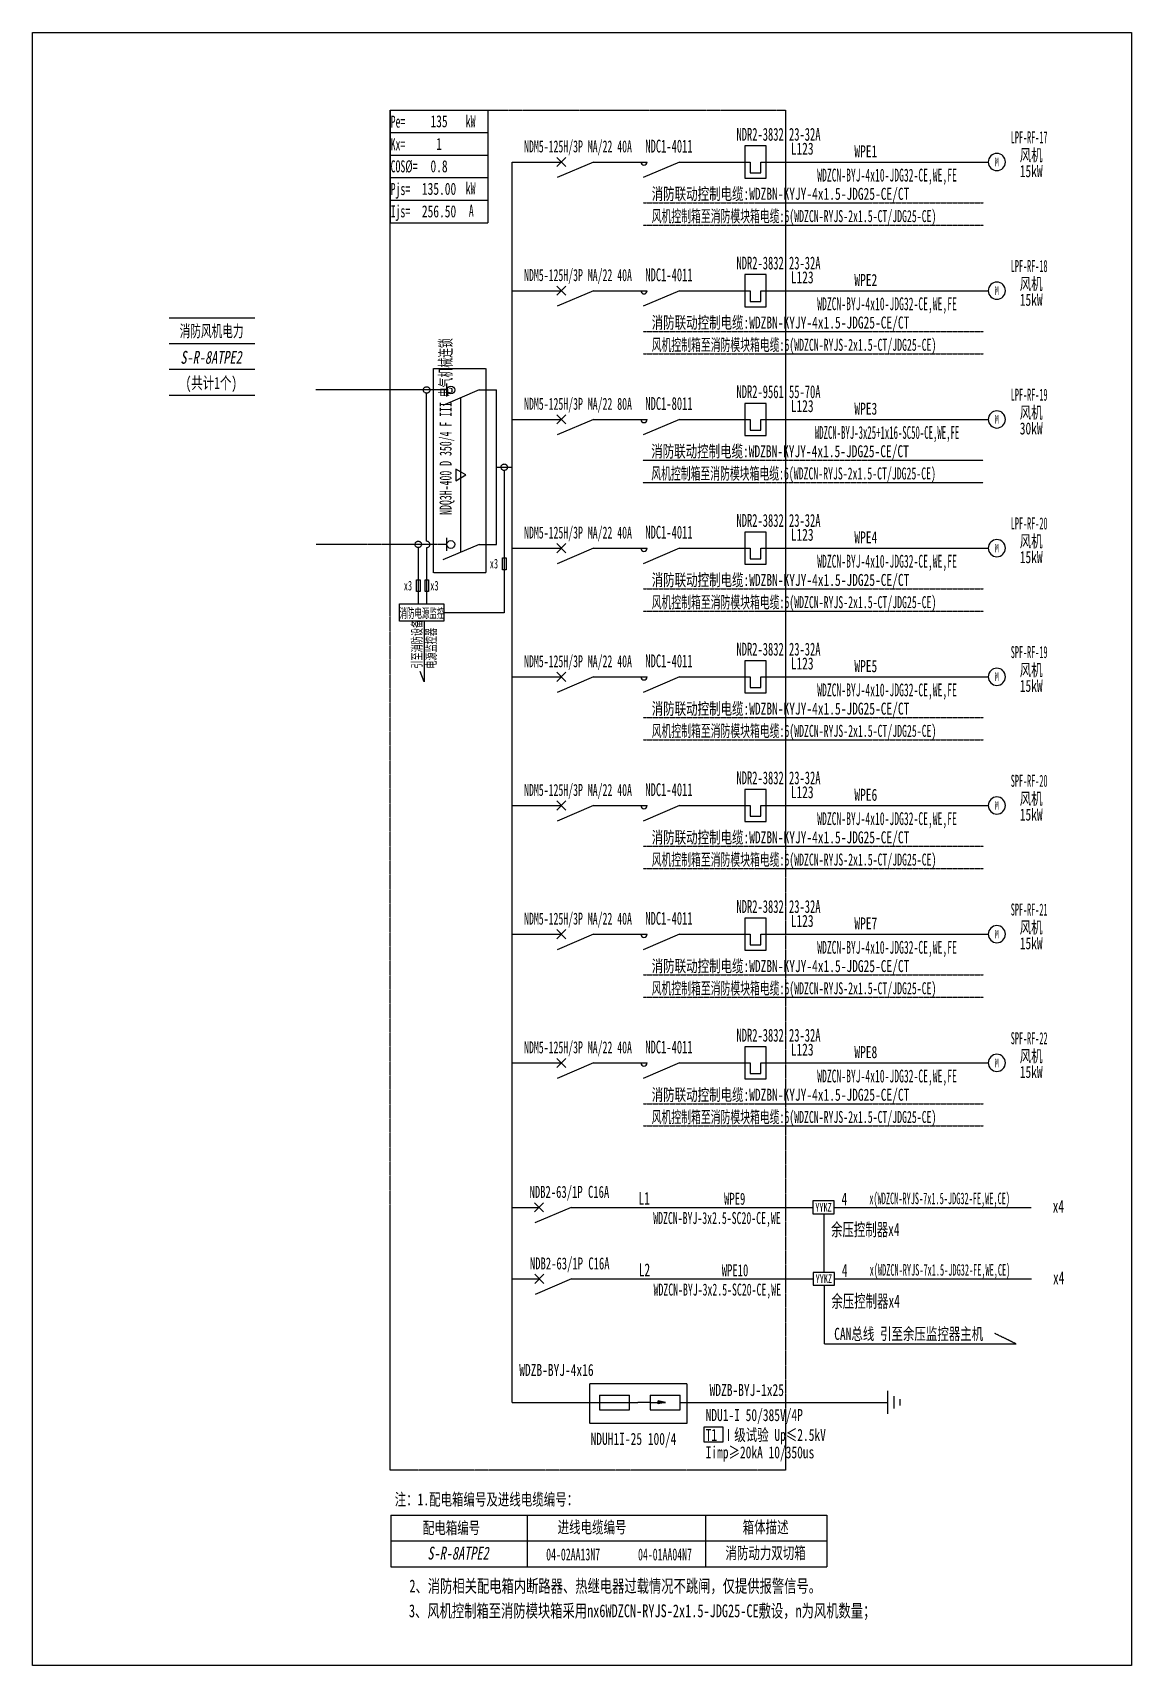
# Model space of a CAD drawing. Extents: x 419962 to 421629, y 295670 to 298148.
import ezdxf
from ezdxf.enums import TextEntityAlignment as Align

# ---------------------------------------------------------------- set-up
doc = ezdxf.new("R2010")
doc.units = 0
doc.header["$MEASUREMENT"] = 0
for name, pattern in [('_点划线L', [1.9, 1.5, -0.17, 0.06, -0.17]), ('DASH', [0.35, 0.25, -0.1]), ('DASHDOT', [1, 0.5, -0.25, 0, -0.25]), ('DASHED', [0.75, 0.5, -0.25]), ('DASHED2', [0.375, 0.25, -0.125])]:
    doc.linetypes.add(name, pattern=pattern)
for name, color, linetype in [('D_E_Eqpm(强电设备)', 100, 'Continuous'), ('D_E_Eqpm（强电设备）', 100, 'Continuous'), ('D_E_Text(强电文字)', 51, 'Continuous'), ('D_E_Text（强电文字）', 51, 'Continuous'), ('D_E_Wire(强电线缆)', 10, 'Continuous'), ('D_E_WireEm（强电应急照明线缆）', 10, 'DASHED'), ('D_E_Wire（强电线缆）', 10, 'Continuous'), ('D_Em_Eqpm（消防设备）', 100, 'Continuous'), ('D_T_TableDim（表格尺寸）', 255, 'Continuous'), ('E_E_Text（强电文字）', 51, 'Continuous'), ('系统图', 220, 'Continuous')]:
    doc.layers.add(name, color=color, linetype=linetype)
doc.styles.add('$1$电气', font='', dxfattribs={"width": 0.7})
doc.styles.add('$1$电气箱', font='simhei.ttf', dxfattribs={"width": 0.8, "oblique": 10})
doc.styles.add('电气', font='', dxfattribs={"width": 0.7})
doc.styles.add('电气箱', font='simhei.ttf', dxfattribs={"width": 0.8, "oblique": 10})
doc.styles.get('$1$电气').set_extended_font_data('SimSun')
doc.styles.get('电气').set_extended_font_data('SimSun')

# ---------------------------------------------------------------- blocks, each defined once
blk = doc.blocks.new('1')
at = {"layer": 'D_E_Eqpm(强电设备)'}
for p, q in [((-314387, 61832), (-314387, 61082)), ((-313887, 61832), (-314387, 61832)), ((-313887, 61082), (-313887, 61832)), ((-314262, 61457), (-314262, 61207)), ((-314012, 61207), (-314012, 61457)), ((-314387, 61082), (-313887, 61082)), ((-314262, 61207), (-314012, 61207))]:
    blk.add_line(p, q, dxfattribs=at)
blk = doc.blocks.new('A$C670F4C17')
at = {"layer": 'D_E_Wire（强电线缆）', "linetype": 'DASHDOT', "ltscale": 0.5}
blk.add_line((0, 0), (7936, 0), dxfattribs=at)
at = {"layer": 'D_E_Text（强电文字）', "style": '电气', "width": 0.7}
blk.add_text('消防联动控制电缆:WDZBN-KYJY-4x1.5-JDG25-CE/CT', height=280, dxfattribs=at).set_placement((198, 68))
blk = doc.blocks.new('A$C70CE04DF')
at = {"layer": 'D_E_Wire（强电线缆）', "linetype": 'DASHDOT', "ltscale": 0.5}
blk.add_line((0, 0), (7936, 0), dxfattribs=at)
at = {"layer": 'D_E_Text（强电文字）', "style": '电气', "width": 0.6}
blk.add_text('风机控制箱至消防模块箱电缆:6(WDZCN-RYJS-2x1.5-CT/JDG25-CE)', height=280, dxfattribs=at).set_placement((198, 68))
blk = doc.blocks.new('电机')
at = {"layer": 'D_E_Eqpm（强电设备）'}
for start, end in [(90, 180), (180, 270), (0, 90), (270, 0)]:
    blk.add_arc((0, 0), 200, start, end, dxfattribs=at)
at = {"layer": 'D_E_Eqpm（强电设备）', "color": 51, "style": '电气', "width": 0.7}
blk.add_text('M', height=200, dxfattribs=at).set_placement((0, 0), align=Align.MIDDLE)

msp = doc.modelspace()

# ---------------------------------------------------------------- linework, layer by layer
at = {"linetype": 'DASHED'}
for p, q in [((420504.2, 298030.5, 0), (421104.1, 298030.5, 0)), ((420504.2, 295966.8, 0), (420504.2, 298030.5, 0)), ((421104.1, 298030.5, 0), (421104.1, 295966.8, 0)), ((421104.1, 295966.8, 0), (420504.2, 295966.8, 0))]:
    msp.add_line(p, q, dxfattribs=at)
at = {"linetype": 'DASHED2', "elevation": 0}
msp.add_lwpolyline([(420807.3, 296098.2), (420954.3, 296098.2), (420954.3, 296037.6), (420807.3, 296037.6)], close=True, dxfattribs=at)
at = {"layer": 'D_E_Eqpm(强电设备)', "color": 100}
for p, q in [((420757.1, 297944.8, 0), (420770.9, 297958.6, 0)), ((420770.9, 297944.8, 0), (420757.1, 297958.6, 0)), ((420770.9, 297958.6, 0), (420757.1, 297944.8, 0)), ((420757.1, 297958.6, 0), (420770.9, 297944.8, 0)), ((420812.8, 297951.7, 0), (420757.7, 297928.1, 0)), ((420943, 297951.7, 0), (420887.9, 297928.1, 0)), ((420757.1, 297749.5, 0), (420770.9, 297763.3, 0)), ((420770.9, 297749.5, 0), (420757.1, 297763.3, 0)), ((420770.9, 297763.3, 0), (420757.1, 297749.5, 0)), ((420757.1, 297763.3, 0), (420770.9, 297749.5, 0)), ((420812.8, 297756.4, 0), (420757.7, 297732.8, 0)), ((420943, 297756.4, 0), (420887.9, 297732.8, 0)), ((420757.1, 297554.2, 0), (420770.9, 297568, 0)), ((420770.9, 297554.2, 0), (420757.1, 297568, 0)), ((420770.9, 297568, 0), (420757.1, 297554.2, 0)), ((420757.1, 297568, 0), (420770.9, 297554.2, 0)), ((420812.8, 297561.1, 0), (420757.7, 297537.5, 0)), ((420943, 297561.1, 0), (420887.9, 297537.5, 0)), ((420757.1, 297358.9, 0), (420770.9, 297372.8, 0)), ((420770.9, 297358.9, 0), (420757.1, 297372.8, 0)), ((420770.9, 297372.8, 0), (420757.1, 297358.9, 0)), ((420757.1, 297372.8, 0), (420770.9, 297358.9, 0)), ((420812.8, 297365.8, 0), (420757.7, 297342.2, 0)), ((420943, 297365.8, 0), (420887.9, 297342.2, 0)), ((420757.1, 297163.6, 0), (420770.9, 297177.5, 0)), ((420770.9, 297163.6, 0), (420757.1, 297177.5, 0)), ((420770.9, 297177.5, 0), (420757.1, 297163.6, 0)), ((420757.1, 297177.5, 0), (420770.9, 297163.6, 0)), ((420812.8, 297170.6, 0), (420757.7, 297146.9, 0)), ((420943, 297170.6, 0), (420887.9, 297146.9, 0)), ((420757.1, 296968.3, 0), (420770.9, 296982.2, 0)), ((420770.9, 296968.3, 0), (420757.1, 296982.2, 0)), ((420770.9, 296982.2, 0), (420757.1, 296968.3, 0)), ((420757.1, 296982.2, 0), (420770.9, 296968.3, 0)), ((420812.8, 296975.3, 0), (420757.7, 296951.6, 0)), ((420943, 296975.3, 0), (420887.9, 296951.6, 0)), ((420757.1, 296773.1, 0), (420770.9, 296786.9, 0)), ((420770.9, 296773.1, 0), (420757.1, 296786.9, 0)), ((420770.9, 296786.9, 0), (420757.1, 296773.1, 0)), ((420757.1, 296786.9, 0), (420770.9, 296773.1, 0)), ((420812.8, 296780, 0), (420757.7, 296756.3, 0)), ((420943, 296780, 0), (420887.9, 296756.3, 0)), ((420757.1, 296577.8, 0), (420770.9, 296591.6, 0)), ((420770.9, 296577.8, 0), (420757.1, 296591.6, 0)), ((420770.9, 296591.6, 0), (420757.1, 296577.8, 0)), ((420757.1, 296591.6, 0), (420770.9, 296577.8, 0)), ((420812.8, 296584.7, 0), (420757.7, 296561, 0)), ((420943, 296584.7, 0), (420887.9, 296561, 0))]:
    msp.add_line(p, q, dxfattribs=at)
at = {"layer": 'D_E_Eqpm(强电设备)'}
for p, q in [((420821.6, 296080.5, 0), (420867.4, 296080.5, 0)), ((420821.6, 296080.5, 0), (420821.6, 296058.4, 0)), ((420867.3, 296058.4, 0), (420867.3, 296080.5, 0)), ((420898.5, 296069.5, 0), (420880, 296069.5, 0)), ((420898.5, 296080.5, 0), (420944.3, 296080.5, 0)), ((420898.5, 296080.5, 0), (420898.5, 296058.4, 0)), ((420898.5, 296069.5, 0), (420922.2, 296069.5, 0)), ((420922.2, 296069.5, 0), (420910.7, 296071.8, 0)), ((420910.7, 296067.1, 0), (420910.7, 296071.8, 0)), ((420922.2, 296069.5, 0), (420910.7, 296067.1, 0)), ((420944.2, 296058.4, 0), (420944.2, 296080.5, 0)), ((420821.6, 296058.4, 0), (420867.3, 296058.4, 0)), ((420898.5, 296058.4, 0), (420944.2, 296058.4, 0))]:
    msp.add_line(p, q, dxfattribs=at)
at = {"layer": 'D_E_Eqpm(强电设备)', "color": 100}
for centre in [(420889.3, 297951.7, 0), (420889.3, 297756.4, 0), (420889.3, 297561.1, 0), (420889.3, 297365.8, 0), (420889.3, 297170.6, 0), (420889.3, 296975.3, 0), (420889.3, 296780, 0), (420889.3, 296584.7, 0)]:
    msp.add_arc(centre, 4.88, 180, 0, dxfattribs=at)
at = {"layer": 'D_E_Eqpm(强电设备)'}
msp.add_solid([(420910.7, 296067.1, 0), (420922.2, 296069.5, 0), (420910.7, 296071.8, 0)], dxfattribs=at)
at = {"layer": 'D_E_Eqpm（强电设备）'}
for p, q in [((420639, 297605.8, 0), (420583.9, 297582.2, 0)), ((420590.2, 297596, 0), (420590.2, 297615.5, 0)), ((420590.2, 297361.7, 0), (420590.2, 297381.2, 0)), ((420639, 297371.4, 0), (420583.9, 297347.8, 0)), ((420723.1, 296358.6, 0), (420736.9, 296372.4, 0)), ((420736.9, 296358.6, 0), (420723.1, 296372.4, 0)), ((420723.1, 296358.6, 0), (420736.9, 296372.4, 0)), ((420736.9, 296358.6, 0), (420723.1, 296372.4, 0)), ((420778.8, 296365.5, 0), (420723.7, 296341.9, 0)), ((420778.8, 296365.5, 0), (420723.7, 296341.9, 0)), ((420723.6, 296250.1, 0), (420737.4, 296263.9, 0)), ((420737.4, 296250.1, 0), (420723.6, 296263.9, 0)), ((420723.6, 296250.1, 0), (420737.4, 296263.9, 0)), ((420737.4, 296250.1, 0), (420723.6, 296263.9, 0)), ((420779.3, 296257, 0), (420724.2, 296233.3, 0)), ((420779.3, 296257, 0), (420724.2, 296233.3, 0))]:
    msp.add_line(p, q, dxfattribs=at)
at = {"layer": 'D_E_Eqpm（强电设备）', "linetype": 'DASH'}
msp.add_line((420611.5, 297359.6, 0), (420611.5, 297594, 0), dxfattribs=at)
at = {"layer": 'D_E_Eqpm（强电设备）', "elevation": 0}
msp.add_lwpolyline([(420619, 297476.8), (420604, 297485.5), (420604, 297468.1)], close=True, dxfattribs=at)
at = {"layer": 'D_E_Eqpm（强电设备）'}
for centre in [(420596.2, 297605.8, 0), (420596.2, 297371.4, 0)]:
    msp.add_circle(centre, 5.94, dxfattribs=at)
at = {"layer": 'D_E_Text（强电文字）'}
for p, q in [((420504.2, 298030.5, 0), (420652.3, 298030.5, 0)), ((420504.2, 298030.5, 0), (420504.2, 297859.6, 0)), ((420652.3, 298030.5, 0), (420652.3, 297859.6, 0)), ((420504.2, 297996.3, 0), (420652.3, 297996.3, 0)), ((420504.2, 297962.1, 0), (420652.3, 297962.1, 0)), ((420504.2, 297928, 0), (420652.3, 297928, 0)), ((420504.2, 297893.8, 0), (420652.3, 297893.8, 0)), ((420504.2, 297859.6, 0), (420652.3, 297859.6, 0))]:
    msp.add_line(p, q, dxfattribs=at)
at = {"layer": 'D_E_Text（强电文字）', "elevation": 0}
msp.add_lwpolyline([(420980.9, 296032.5), (421009.2, 296032.5), (421009.2, 296009.2), (420980.9, 296009.2)], close=True, dxfattribs=at)
at = {"layer": 'D_E_Wire(强电线缆)', "color": 10}
for p, q in [((420689.1, 297951.7, 0), (420764, 297951.7, 0)), ((420812.8, 297951.7, 0), (420894.2, 297951.7, 0)), ((420943, 297951.7, 0), (421050.4, 297951.7, 0)), ((421066.7, 297951.7, 0), (421411.9, 297951.7, 0)), ((420689.1, 297756.4, 0), (420764, 297756.4, 0)), ((420812.8, 297756.4, 0), (420894.2, 297756.4, 0)), ((420943, 297756.4, 0), (421050.4, 297756.4, 0)), ((421066.7, 297756.4, 0), (421411.9, 297756.4, 0)), ((420689.1, 297561.1, 0), (420764, 297561.1, 0)), ((420812.8, 297561.1, 0), (420894.2, 297561.1, 0)), ((420943, 297561.1, 0), (421050.4, 297561.1, 0)), ((421066.7, 297561.1, 0), (421411.9, 297561.1, 0)), ((420689.1, 297365.8, 0), (420764, 297365.8, 0)), ((420812.8, 297365.8, 0), (420894.2, 297365.8, 0)), ((420943, 297365.8, 0), (421050.4, 297365.8, 0)), ((421066.7, 297365.8, 0), (421411.9, 297365.8, 0)), ((420689.1, 297170.6, 0), (420764, 297170.6, 0)), ((420812.8, 297170.6, 0), (420894.2, 297170.6, 0)), ((420943, 297170.6, 0), (421050.4, 297170.6, 0)), ((421066.7, 297170.6, 0), (421411.9, 297170.6, 0)), ((420689.1, 296975.3, 0), (420764, 296975.3, 0)), ((420812.8, 296975.3, 0), (420894.2, 296975.3, 0)), ((420943, 296975.3, 0), (421050.4, 296975.3, 0)), ((421066.7, 296975.3, 0), (421411.9, 296975.3, 0)), ((420689.1, 296780, 0), (420764, 296780, 0)), ((420812.8, 296780, 0), (420894.2, 296780, 0)), ((420943, 296780, 0), (421050.4, 296780, 0)), ((421066.7, 296780, 0), (421411.9, 296780, 0)), ((420689.1, 296584.7, 0), (420764, 296584.7, 0)), ((420812.8, 296584.7, 0), (420894.2, 296584.7, 0)), ((420943, 296584.7, 0), (421050.4, 296584.7, 0)), ((421066.7, 296584.7, 0), (421411.9, 296584.7, 0))]:
    msp.add_line(p, q, dxfattribs=at)
at = {"layer": 'D_E_WireEm（强电应急照明线缆）'}
msp.add_line((420590.2, 297371.4, 0), (420391.5, 297371.4, 0), dxfattribs=at)
at = {"layer": 'D_E_Wire（强电线缆）'}
for p, q in [((420689.1, 296069.5, 0), (420689.1, 297951.7, 0)), ((420590.2, 297605.8, 0), (420391.5, 297605.8, 0)), ((420559.5, 297376.3, 0), (420559.5, 297600.9, 0)), ((420639, 297605.8, 0), (420665.4, 297605.8, 0)), ((420665.4, 297371.4, 0), (420665.4, 297605.8, 0)), ((420665.4, 297488.6, 0), (420689.1, 297488.6, 0)), ((420677.2, 297483.7, 0), (420677.2, 297267.8, 0)), ((420546.7, 297366.5, 0), (420546.7, 297281.3, 0)), ((420559.4, 297366.5, 0), (420559.4, 297281.3, 0)), ((420639, 297371.4, 0), (420665.4, 297371.4, 0)), ((420555.5, 297255.2, 0), (420555.5, 297162.9, 0)), ((420555.5, 297162.9, 0), (420549.7, 297178.4, 0)), ((420689.1, 296365.5, 0), (420730, 296365.5, 0)), ((420778.8, 296365.5, 0), (421145.4, 296365.5, 0)), ((421178, 296365.5, 0), (421477.1, 296365.5, 0)), ((420689.6, 296257, 0), (420730.5, 296257, 0)), ((420779.3, 296257, 0), (421145.9, 296257, 0)), ((421178.5, 296257, 0), (421477.6, 296257, 0)), ((421259.3, 296052.1, 0), (421259.3, 296086.9, 0)), ((420689.1, 296069.5, 0), (420880, 296069.5, 0)), ((420944.2, 296069.5, 0), (421259.3, 296069.5, 0)), ((421268.8, 296060, 0), (421268.8, 296079, 0)), ((421278.3, 296064.7, 0), (421278.3, 296074.2, 0))]:
    msp.add_line(p, q, dxfattribs=at)
at = {"layer": 'D_E_Wire（强电线缆）', "linetype": '_点划线L'}
msp.add_line((420677.2, 297267.8, 0), (420585.6, 297267.8, 0), dxfattribs=at)
at = {"layer": 'D_E_Wire（强电线缆）', "linetype": 'DASH'}
for p, q in [((421162.2, 296355.8, 0), (421162.2, 296266.7, 0)), ((421162.7, 296247.2, 0), (421162.7, 296158.2, 0)), ((421454.2, 296158.2, 0), (421421.4, 296174.3, 0)), ((421162.7, 296158.2, 0), (421454.2, 296158.2, 0))]:
    msp.add_line(p, q, dxfattribs=at)
at = {"layer": 'D_E_Wire（强电线缆）', "linetype": 'DASH', "elevation": 0}
msp.add_lwpolyline([(420570, 297638.3), (420649.5, 297638.3), (420649.5, 297328.5), (420570, 297328.5)], close=True, dxfattribs=at)
at = {"layer": 'D_E_Wire（强电线缆）', "elevation": 0}
for points in [[(420674.8, 297351.1), (420680, 297351.1), (420680, 297333.1), (420674.8, 297333.1)], [(420544.3, 297317.8), (420549.5, 297317.8), (420549.5, 297299.8), (420544.3, 297299.8)], [(420557, 297317.8), (420562.2, 297317.8), (420562.2, 297299.8), (420557, 297299.8)]]:
    msp.add_lwpolyline(points, close=True, dxfattribs=at)
at = {"layer": 'D_E_Wire（强电线缆）', "linetype": '_点划线L', "elevation": 0}
msp.add_lwpolyline([(420518.1, 297281.3), (420585.6, 297281.3), (420585.6, 297255.2), (420518.1, 297255.2)], close=True, dxfattribs=at)
at = {"layer": 'D_E_Wire（强电线缆）', "linetype": '_点划线L'}
for centre in [(420559.5, 297605.8, 0), (420677.2, 297488.6, 0), (420546.7, 297371.4, 0)]:
    msp.add_circle(centre, 4.88, dxfattribs=at)
at = {"layer": 'D_E_Wire（强电线缆）'}
msp.add_arc((420559.5, 297371.4, 0), 4.88, 269.5766, 90, dxfattribs=at)
at = {"layer": 'D_Em_Eqpm（消防设备）', "elevation": 0}
for points in [[(421145.4, 296355.8), (421178, 296355.8), (421178, 296375.3), (421145.4, 296375.3)], [(421145.9, 296247.2), (421178.5, 296247.2), (421178.5, 296266.7), (421145.9, 296266.7)]]:
    msp.add_lwpolyline(points, close=True, dxfattribs=at)
at = {"layer": 'D_T_TableDim（表格尺寸）', "color": 255}
for p, q in [((420168.5, 297715.3, 0), (420298.7, 297715.3, 0)), ((420168.5, 297676.2, 0), (420298.7, 297676.2, 0)), ((420168.5, 297637.2, 0), (420298.7, 297637.2, 0)), ((420168.5, 297637.2, 0), (420298.7, 297637.2, 0)), ((420168.5, 297637.2, 0), (420298.7, 297637.2, 0)), ((420168.5, 297637.2, 0), (420298.7, 297637.2, 0)), ((420168.5, 297637.2, 0), (420298.7, 297637.2, 0)), ((420168.5, 297598.1, 0), (420298.7, 297598.1, 0))]:
    msp.add_line(p, q, dxfattribs=at)
at = {"layer": 'D_T_TableDim（表格尺寸）', "ltscale": 3.5}
for p, q in [((420504.9, 295898.2, 0), (421166.8, 295898.2, 0)), ((420504.9, 295898.2, 0), (420504.9, 295820.1, 0)), ((420711.8, 295898.2, 0), (420711.8, 295820.1, 0)), ((420982.7, 295898.2, 0), (420982.7, 295820.1, 0)), ((421166.8, 295898.2, 0), (421166.8, 295820.1, 0)), ((420504.9, 295859.2, 0), (421166.8, 295859.2, 0)), ((420504.9, 295859.2, 0), (421166.8, 295859.2, 0)), ((420711.8, 295859.2, 0), (420711.8, 295820.1, 0)), ((420982.7, 295859.2, 0), (420982.7, 295820.1, 0)), ((420504.9, 295820.1, 0), (421166.8, 295820.1, 0))]:
    msp.add_line(p, q, dxfattribs=at)
at = {"layer": '系统图', "ltscale": 9973.992009}
msp.add_lwpolyline([(419961.5, 298148), (421629, 298148), (421629, 295670.5), (419961.5, 295670.5)], close=True, dxfattribs=at)

# ---------------------------------------------------------------- block references
at = {"layer": 'D_E_Eqpm(强电设备)', "color": 100, "xscale": 0.06509861667937752, "yscale": 0.06509861667937752, "zscale": 0.06509861667937752}
for p in [(441508.5, 293950.9, 0), (441508.5, 293755.6, 0), (441508.5, 293560.3, 0), (441508.5, 293365, 0), (441508.5, 293169.8, 0), (441508.5, 292974.5, 0), (441508.5, 292779.2, 0), (441508.5, 292583.9, 0)]:
    msp.add_blockref('1', p, dxfattribs=at)
at = {"layer": 'D_E_Eqpm（强电设备）', "xscale": 0.06509861667937752, "yscale": 0.06509861667937752, "zscale": 0.06509861667937752}
for p in [(421424.9, 297951.7, 0), (421424.9, 297756.4, 0), (421424.9, 297561.1, 0), (421424.9, 297365.8, 0), (421424.9, 297170.6, 0), (421424.9, 296975.3, 0), (421424.9, 296780, 0), (421424.9, 296584.7, 0)]:
    msp.add_blockref('电机', p, dxfattribs=at)
at = {"layer": 'D_E_Wire（强电线缆）', "xscale": 0.06509861667937752, "yscale": 0.06509861667937752, "zscale": 0.06509861667937752}
for name, p in [('A$C670F4C17', (420888.2, 297889.9, 0)), ('A$C70CE04DF', (420888.2, 297856.1, 0)), ('A$C670F4C17', (420888.2, 297694.6, 0)), ('A$C70CE04DF', (420888.2, 297660.8, 0)), ('A$C670F4C17', (420887.5, 297499.3, 0)), ('A$C70CE04DF', (420887.5, 297465.6, 0)), ('A$C670F4C17', (420888.2, 297304, 0)), ('A$C70CE04DF', (420888.2, 297270.3, 0)), ('A$C670F4C17', (420888.2, 297108.7, 0)), ('A$C70CE04DF', (420888.2, 297075, 0)), ('A$C670F4C17', (420888.2, 296913.4, 0)), ('A$C70CE04DF', (420888.2, 296879.7, 0)), ('A$C670F4C17', (420888.2, 296718.1, 0)), ('A$C70CE04DF', (420888.2, 296684.4, 0)), ('A$C670F4C17', (420888.2, 296522.8, 0)), ('A$C70CE04DF', (420888.2, 296489.1, 0))]:
    msp.add_blockref(name, p, dxfattribs=at)

# ---------------------------------------------------------------- texts
at = {"layer": 'D_E_Text(强电文字)', "color": 51, "style": '电气', "width": 0.6}
for s, p in [('NDR2-3832 23-32A', (421029.7, 297984, 0)), ('NDC1-4011', (420891.4, 297966.1, 0)), ('NDR2-3832 23-32A', (421029.7, 297788.7, 0)), ('NDC1-4011', (420891.4, 297770.8, 0)), ('NDR2-9561 55-70A', (421029.7, 297593.4, 0)), ('NDC1-8011', (420891.4, 297575.5, 0)), ('NDC1-4011', (420891.4, 297380.2, 0)), ('NDR2-3832 23-32A', (421029.7, 297398.1, 0)), ('NDC1-4011', (420891.4, 297184.9, 0)), ('NDR2-3832 23-32A', (421029.7, 297202.8, 0)), ('NDC1-4011', (420891.4, 296989.6, 0)), ('NDR2-3832 23-32A', (421029.7, 297007.5, 0)), ('NDR2-3832 23-32A', (421029.7, 296812.2, 0)), ('NDC1-4011', (420891.4, 296794.3, 0)), ('NDR2-3832 23-32A', (421029.7, 296616.9, 0)), ('NDC1-4011', (420891.4, 296599, 0))]:
    msp.add_text(s, height=19.53, dxfattribs=at).set_placement(p)
at = {"layer": 'D_E_Text(强电文字)', "color": 51, "style": '电气'}
for s, width, p in [('WDZCN-BYJ-4x10-JDG32-CE,WE,FE', 0.55, (421258.2, 297929.5, 0)), ('WDZCN-BYJ-4x10-JDG32-CE,WE,FE', 0.55, (421258.2, 297734.2, 0)), ('WDZCN-BYJ-3x25+1x16-SC50-CE,WE,FE', 0.5, (421258.2, 297538.9, 0)), ('WDZCN-BYJ-4x10-JDG32-CE,WE,FE', 0.55, (421258.2, 297343.6, 0)), ('WDZCN-BYJ-4x10-JDG32-CE,WE,FE', 0.55, (421258.2, 297148.3, 0)), ('WDZCN-BYJ-4x10-JDG32-CE,WE,FE', 0.55, (421258.2, 296953, 0)), ('WDZCN-BYJ-4x10-JDG32-CE,WE,FE', 0.55, (421258.2, 296757.7, 0)), ('WDZCN-BYJ-4x10-JDG32-CE,WE,FE', 0.55, (421258.2, 296562.4, 0))]:
    msp.add_text(s, height=19.53, dxfattribs=dict(at, width=width)).set_placement(p, align=Align.MIDDLE)
at = {"layer": 'D_E_Text(强电文字)', "style": '电气', "width": 0.7}
for s, p in [('WDZB-BYJ-4x16', (420700, 296109.6, 0)), ('WDZB-BYJ-1x25', (420988.9, 296079.2, 0)), ('T1 Ⅰ级试验 Up≤2.5kV ', (420982.9, 296011.1, 0)), ('Iimp≥20kA 10/350us', (420982.9, 295984.6, 0))]:
    msp.add_text(s, height=18.228, dxfattribs=at).set_placement(p)
at = {"layer": 'D_E_Text(强电文字)', "color": 51, "true_color": 0xffff7f, "style": '电气', "width": 0.7}
msp.add_text('NDU1-I 50/385V/4P', height=18.228, dxfattribs=at).set_placement((420982.9, 296041.2, 0))
at = {"layer": 'D_E_Text（强电文字）', "linetype": 'Continuous', "style": '电气', "width": 0.6}
for s, height, p in [('Pe=', 18.23, (420504.8, 298003.9, 0)), ('kW', 18.23, (420618.8, 298004.5, 0)), ('Kx=', 18.23, (420504.8, 297969.6, 0)), ('COS%%C=', 18.23, (420504.8, 297936, 0)), ('Pjs=', 18.23, (420504.8, 297901.6, 0)), ('kW', 18.23, (420618.8, 297902.7, 0)), ('Ijs=', 18.23, (420504.8, 297867.8, 0)), ('A', 18.2, (420623.5, 297868.6, 0))]:
    msp.add_text(s, height=height, dxfattribs=at).set_placement(p)
at = {"layer": 'D_E_Text（强电文字）', "color": 51, "style": '电气', "width": 0.5}
for s, height, p in [('LPF-RF-17', 18.23, (421473.9, 297980.1, 0)), ('x(WDZCN-RYJS-7x1.5-JDG32-FE,WE,CE)', 17.577, (421338.1, 296370.3, 0)), ('x(WDZCN-RYJS-7x1.5-JDG32-FE,WE,CE)', 17.577, (421338.6, 296261.8, 0))]:
    msp.add_text(s, height=height, dxfattribs=at).set_placement(p, align=Align.CENTER)
at = {"layer": 'D_E_Text（强电文字）'}
for s, height, style, width, p in [('NDM5-125H/3P MA/22 40A', 18.228, '电气', 0.6, (420789.2, 297973.9, 0)), ('风机', 18.23, '电气', 0.7, (421477, 297962.5, 0)), ('15kW', 18.23, '电气', 0.7, (421477, 297938.2, 0)), ('NDM5-125H/3P MA/22 40A', 18.228, '电气', 0.6, (420789.2, 297778.6, 0)), ('风机', 18.23, '电气', 0.7, (421477, 297767.2, 0)), ('15kW', 18.23, '电气', 0.7, (421477, 297742.9, 0)), ('消防风机电力', 18.23, '$1$电气', 0.65, (420233.1, 297695.6, 0)), ('NDM5-125H/3P MA/22 80A', 18.228, '电气', 0.6, (420789.2, 297583.3, 0)), ('风机', 18.23, '电气', 0.7, (421477, 297571.9, 0)), ('30kW', 18.23, '电气', 0.7, (421477, 297547.7, 0)), ('NDM5-125H/3P MA/22 40A', 18.228, '电气', 0.6, (420789.2, 297388, 0)), ('风机', 18.23, '电气', 0.7, (421477, 297376.6, 0)), ('15kW', 18.23, '电气', 0.7, (421477, 297352.4, 0)), ('NDM5-125H/3P MA/22 40A', 18.228, '电气', 0.6, (420789.2, 297192.7, 0)), ('风机', 18.23, '电气', 0.7, (421477, 297181.3, 0)), ('15kW', 18.23, '电气', 0.7, (421477, 297157.1, 0)), ('NDM5-125H/3P MA/22 40A', 18.228, '电气', 0.6, (420789.2, 296997.4, 0)), ('风机', 18.23, '电气', 0.7, (421477, 296986, 0)), ('15kW', 18.23, '电气', 0.7, (421477, 296961.8, 0)), ('NDM5-125H/3P MA/22 40A', 18.228, '电气', 0.6, (420789.2, 296802.1, 0)), ('风机', 18.23, '电气', 0.7, (421477, 296790.7, 0)), ('15kW', 18.23, '电气', 0.7, (421477, 296766.5, 0)), ('NDM5-125H/3P MA/22 40A', 18.228, '电气', 0.6, (420789.2, 296606.8, 0)), ('风机', 18.23, '电气', 0.7, (421477, 296595.4, 0)), ('15kW', 18.23, '电气', 0.7, (421477, 296571.2, 0)), ('NDB2-63/1P C16A', 18.228, '电气', 0.65, (420776.1, 296387.5, 0)), ('WDZCN-BYJ-3x2.5-SC20-CE,WE', 18.228, '电气', 0.6, (421000.1, 296347.1, 0)), ('NDB2-63/1P C16A', 18.228, '电气', 0.65, (420776.6, 296278.9, 0)), ('WDZCN-BYJ-3x2.5-SC20-CE,WE', 18.228, '电气', 0.6, (421000.6, 296238.5, 0)), ('CAN总线 引至余压监控器主机', 18.228, '电气', 0.7, (421291.1, 296174, 0)), ('配电箱编号', 18.23, '电气', 0.7, (420597.2, 295879.5, 0)), ('进线电缆编号', 18.23, '电气', 0.7, (420810.5, 295880.5, 0)), ('箱体描述', 18.23, '电气', 0.7, (421073.9, 295880.5, 0)), ('04-02AA13N7', 18.228, '电气', 0.6, (420781.8, 295838.7, 0)), ('04-01AA04N7', 18.228, '电气', 0.6, (420921.2, 295838.7, 0)), ('消防动力双切箱', 18.23, '电气', 0.7, (421073.9, 295841.4, 0))]:
    msp.add_text(s, height=height, dxfattribs=dict(at, style=style, width=width)).set_placement(p, align=Align.MIDDLE)
at = {"layer": 'D_E_Text（强电文字）', "style": '电气'}
for s, height, width, p in [('L123', 18.23, 0.7, (421112, 297962.9, 0)), ('L123', 18.23, 0.7, (421112, 297767.6, 0)), ('L123', 18.23, 0.7, (421112, 297572.3, 0)), ('L123', 18.23, 0.7, (421112, 297377, 0)), ('x3', 14.65, 0.6, (420655.3, 297335, 0)), ('x3', 14.65, 0.6, (420524.8, 297301.6, 0)), ('x3', 14.65, 0.6, (420565, 297301.6, 0)), ('消防电源监控', 14.65, 0.55, (420518.4, 297259.9, 0)), ('L123', 18.23, 0.7, (421112, 297181.7, 0)), ('L123', 18.23, 0.7, (421112, 296986.4, 0)), ('L123', 18.23, 0.7, (421112, 296791.1, 0)), ('L123', 18.23, 0.7, (421112, 296595.8, 0)), ('注：1.配电箱编号及进线电缆编号：', 18.228, 0.7, (420511, 295913.2, 0)), ('2、消防相关配电箱内断路器、热继电器过载情况不跳闸，仅提供报警信号。', 19.53, 0.7, (420533.3, 295781.1, 0)), ('3、风机控制箱至消防模块箱采用nx6WDZCN-RYJS-2x1.5-JDG25-CE敷设，n为风机数量；', 19.53, 0.7, (420532.6, 295743.5, 0))]:
    msp.add_text(s, height=height, dxfattribs=dict(at, width=width)).set_placement(p)
at = {"layer": 'D_E_Text（强电文字）', "color": 51, "style": '电气', "width": 0.7}
for s, p in [('WPE1', (421208.6, 297958.9, 0)), ('WPE2', (421208.6, 297763.6, 0)), ('WPE3', (421208.6, 297568.3, 0)), ('WPE4', (421208.6, 297373, 0)), ('WPE5', (421208.6, 297177.7, 0)), ('WPE6', (421208.6, 296982.4, 0)), ('WPE7', (421208.6, 296787.2, 0)), ('WPE8', (421208.6, 296591.9, 0))]:
    msp.add_text(s, height=18.23, dxfattribs=at).set_placement(p)
at = {"layer": 'D_E_Text（强电文字）'}
for s, style, width, p in [('LPF-RF-18', '电气', 0.5, (421473.9, 297784.8, 0)), ('(共计1个)', '$1$电气', 0.7, (420232.7, 297607.4, 0)), ('LPF-RF-19', '电气', 0.5, (421473.9, 297589.5, 0)), ('LPF-RF-20', '电气', 0.5, (421473.9, 297394.2, 0)), ('SPF-RF-19', '电气', 0.5, (421473.9, 297198.9, 0)), ('SPF-RF-20', '电气', 0.5, (421473.9, 297003.6, 0)), ('SPF-RF-21', '电气', 0.5, (421473.9, 296808.3, 0)), ('SPF-RF-22', '电气', 0.5, (421473.9, 296613, 0))]:
    msp.add_text(s, height=18.23, dxfattribs=dict(at, style=style, width=width)).set_placement(p, align=Align.CENTER)
at = {"layer": 'D_E_Text（强电文字）', "style": '电气', "width": 0.6}
for s, height, p in [('NDQ3H-400 D 350/4 F III 电气机械连锁', 18.228, (420597.3, 297416.3, 0)), ('引至消防设备', 14.65, (420552, 297183, 0)), ('电源监控器', 14.65, (420573.6, 297183, 0))]:
    msp.add_text(s, height=height, rotation=90, dxfattribs=at).set_placement(p)
at = {"layer": 'D_E_Text（强电文字）', "color": 7, "style": '$1$电气箱', "oblique": 10, "width": 0.7}
msp.add_text('S-R-8ATPE2', height=19.53, dxfattribs=at).set_placement((420232.3, 297655.3, 0), align=Align.MIDDLE)
at = {"layer": 'D_E_Text（强电文字）', "color": 51, "true_color": 0xffff7f, "style": '电气', "width": 0.7}
msp.add_text('NDUH1I-25 100/4', height=18.228, dxfattribs=at).set_placement((420808.3, 296005.1, 0))
at = {"layer": 'D_E_Text（强电文字）', "style": '电气箱', "oblique": 10, "width": 0.7}
msp.add_text('S-R-8ATPE2', height=19.53, dxfattribs=at).set_placement((420607.2, 295840.8, 0), align=Align.MIDDLE)
at = {"layer": 'D_E_Text（强电文字）', "width": 148.086, "attachment_point": 5, "style": '电气'}
for s, insert, char_height in [('135', (420578.3, 298013.4, 0), 18.23), ('1', (420578.3, 297979.2, 0), 18.2), ('0.8', (420578.3, 297945.1, 0), 18.23), ('{\\C200;135.00}', (420578.3, 297910.9, 0), 18.228), ('{\\C200;256.50}', (420578.3, 297876.7, 0), 18.228)]:
    msp.add_mtext(s, dxfattribs=dict(at, insert=insert, char_height=char_height))
at = {"layer": 'D_Em_Eqpm（消防设备）', "color": 51, "style": '电气', "width": 0.7}
for p in [(421161.8, 296359.1, 0), (421162.3, 296250.6, 0)]:
    msp.add_text('YYKZ', height=13.02, dxfattribs=at).set_placement(p, align=Align.CENTER)
at = {"layer": 'E_E_Text（强电文字）', "linetype": 'Continuous', "style": '电气', "width": 0.65}
for s, height, p in [('L1', 19.53, (420880.9, 296369.4, 0)), ('4', 19.5, (421189.1, 296368.4, 0)), ('x4', 19.53, (421509.6, 296357.4, 0)), ('余压控制器x4', 19.53, (421173.3, 296322, 0)), ('L2', 19.53, (420881.4, 296260.9, 0)), ('4', 19.5, (421189.6, 296259.9, 0)), ('x4', 19.53, (421510.1, 296248.8, 0)), ('余压控制器x4', 19.53, (421173.8, 296213.4, 0))]:
    msp.add_text(s, height=height, dxfattribs=at).set_placement(p)
for s, p in [('WPE9', (421027, 296369.4, 0)), ('WPE10', (421027.5, 296260.9, 0))]:
    msp.add_text(s, height=18.23, dxfattribs=at).set_placement(p, align=Align.CENTER)

doc.saveas('drawing.dxf')
